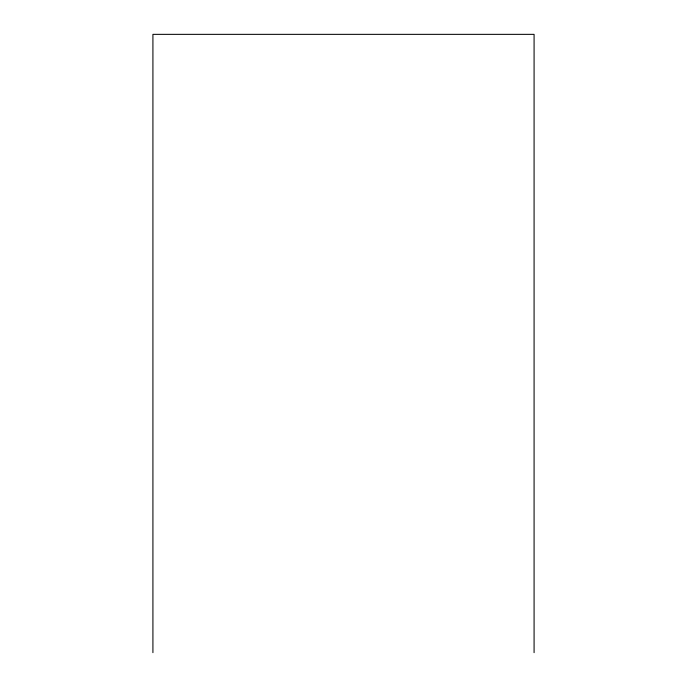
<?xml version="1.0" encoding="UTF-8"?>
<svg xmlns="http://www.w3.org/2000/svg" width="687" height="687" viewBox="0 0 687 687"><rect width="100%" height="100%" fill="white"/><g stroke="black" fill="none" stroke-linecap="round" stroke-linejoin="round"><path stroke-width="1.03" d="M534.082 652.65L534.082 34.35L152.918 34.35L152.918 652.65"/></g></svg>
